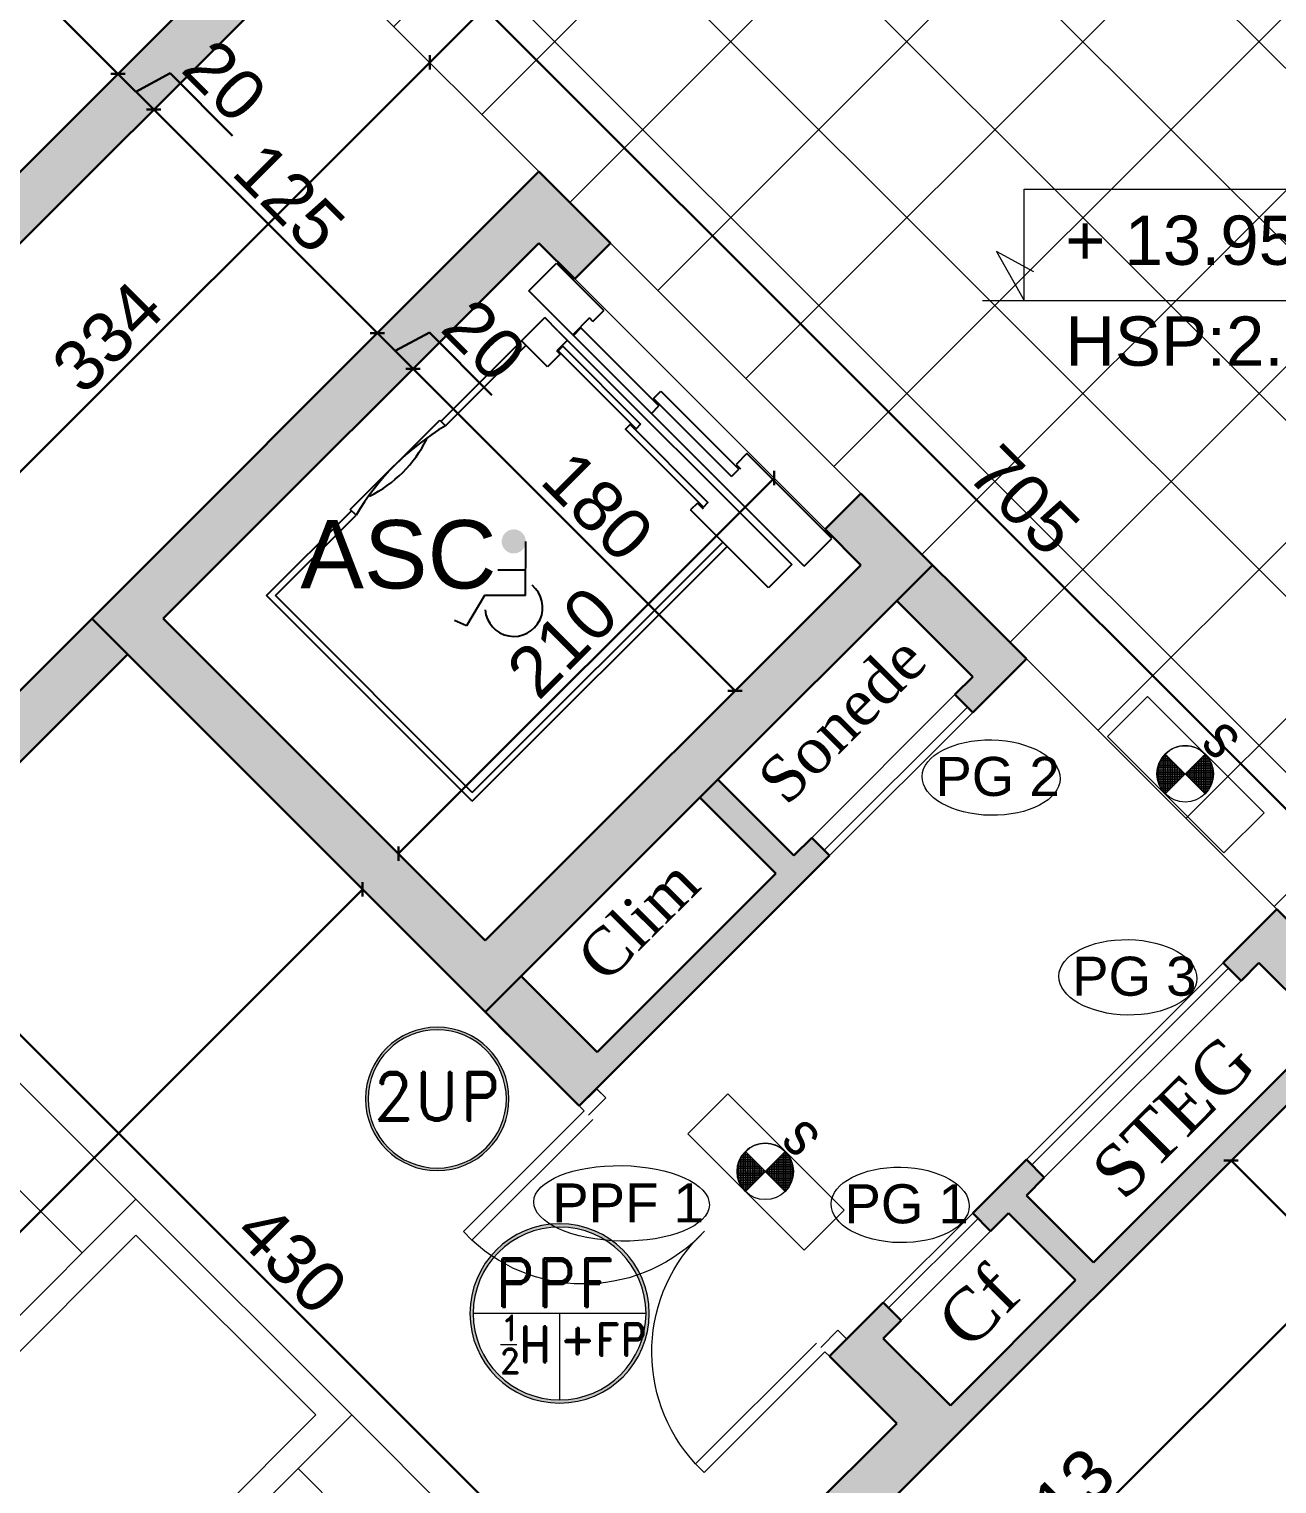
# Model space of a CAD drawing. Header units: millimetres. Extents: x 2804 to 3317, y 6834 to 7064.
# Drawn here: x 2854.18 to 2859.12, y 6893.05 to 6898.8 of the extents above; entities that cross this region are included whole.
import ezdxf

# ---------------------------------------------------------------- set-up
doc = ezdxf.new("R2010")
doc.units = ezdxf.units.MM
doc.header["$PDMODE"] = 1
for name, color, linetype in [('ASCENSEUR', 7, 'Continuous'), ('zin hatch mur', 8, 'Continuous'), ('zin texte', 33, 'Continuous')]:
    doc.layers.add(name, color=color, linetype=linetype)
for name, color, linetype, lineweight in [('cotation', 3, 'Continuous', 30), ('Hachures', 8, 'Continuous', 20), ('Legende', 7, 'Continuous', 30), ('menuise', 50, 'Continuous', 18), ('PORT-FEN', 2, 'Continuous', 0), ('SECURITE', 2, 'Continuous', 0), ('structure grt', 150, 'Continuous', 0), ('zin fin', 6, 'Continuous', 9), ('zin menuiserie', 150, 'Continuous', 5), ('Zin mur', 30, 'Continuous', 30)]:
    doc.layers.add(name, color=color, linetype=linetype, lineweight=lineweight)
doc.styles.add('ARIAL', font='arial.ttf')
doc.styles.add('PA3', font='arial.ttf', dxfattribs={"height": 3})
doc.styles.add('PsikTxtStyle', font='arial.ttf')
doc.styles.add('ROMAND', font='ROMAND.shx')
doc.styles.get("Standard").update_dxf_attribs({"font": 'arial.ttf'})
doc.dimstyles.new('cotation 100', dxfattribs={"dimtxt": 0.2, "dimasz": 0.04, "dimexe": 0, "dimexo": 0, "dimgap": 0.03, "dimtad": 1, "dimdec": 0, "dimlfac": 100, "dimdsep": 46, "dimtxsty": 'ARIAL', "dimblk": 'OBLIQUE', "dimcen": 0.09, "dimse1": 1, "dimse2": 1, "dimclrd": 256, "dimclre": 256, "dimclrt": 256, "dimadec": 3, "dimazin": 2, "dimtfac": 1, "dimtdec": 0, "dimtofl": 0, "dimtmove": 1, "dimatfit": 3, "dimfxl": 0, "dimtolj": 1, "dimtzin": 0, "dimlwd": -1, "dimlwe": -1, "dimarcsym": 0})

# ---------------------------------------------------------------- blocks, each defined once
blk = doc.blocks.new('_Oblique')
at = {"color": 0, "linetype": 'ByBlock', "lineweight": -2}
blk.add_line((-0.5, -0.5), (0.5, 0.5), dxfattribs=at)
blk = doc.blocks.new('*D155')
at = {"layer": 'cotation', "transparency": 16777216}
blk.add_line((2860.989, 6892.2728), (2858.9345, 6894.3273), dxfattribs=at)
at = {"layer": 'Defpoints', "color": 0, "transparency": 16777216}
for p in [(2858.9345, 6894.3273), (2858.4814, 6893.8742), (2860.5359, 6891.8197)]:
    blk.add_point(p, dxfattribs=at)
at = {"layer": 'cotation', "transparency": 16777216, "xscale": 0.04, "yscale": 0.04, "zscale": 0.04}
for p, rotation in [((2858.9345, 6894.3273), 134.9999999998859), ((2860.989, 6892.2728), 314.9999999998859)]:
    blk.add_blockref('_Oblique', p, dxfattribs=dict(at, rotation=rotation))
at = {"layer": 'cotation', "transparency": 16777216, "insert": (2860.0551, 6893.3935), "char_height": 0.2, "attachment_point": 5, "rotation": 315, "style": 'ARIAL'}
blk.add_mtext('\\A1;291', dxfattribs=at)
blk = doc.blocks.new('*D156')
at = {"layer": 'cotation', "transparency": 16777216}
blk.add_line((2859.8123, 6894.3417), (2856.8887, 6891.4181), dxfattribs=at)
at = {"layer": 'Defpoints', "color": 0, "transparency": 16777216}
for p in [(2859.3806, 6894.7734), (2856.457, 6891.8498), (2856.8887, 6891.4181)]:
    blk.add_point(p, dxfattribs=at)
at = {"layer": 'cotation', "transparency": 16777216, "xscale": 0.04, "yscale": 0.04, "zscale": 0.04}
for p, rotation in [((2859.8123, 6894.3417), 44.99999999989305), ((2856.8887, 6891.4181), 224.999999999893)]:
    blk.add_blockref('_Oblique', p, dxfattribs=dict(at, rotation=rotation))
at = {"layer": 'cotation', "transparency": 16777216, "insert": (2858.257, 6892.9733), "char_height": 0.2, "attachment_point": 5, "rotation": 45, "style": 'ARIAL'}
blk.add_mtext('\\A1;413', dxfattribs=at)
blk = doc.blocks.new('*D157')
at = {"layer": 'cotation', "transparency": 16777216}
blk.add_line((2853.5091, 6899.6504), (2854.5346, 6898.6249), dxfattribs=at)
at = {"layer": 'Defpoints', "color": 0, "transparency": 16777216}
for p in [(2853.1109, 6899.2521), (2854.5346, 6898.6249), (2854.1364, 6898.2266)]:
    blk.add_point(p, dxfattribs=at)
at = {"layer": 'cotation', "transparency": 16777216, "xscale": 0.04, "yscale": 0.04, "zscale": 0.04}
for p, rotation in [((2853.5091, 6899.6504), 134.9999999994156), ((2854.5346, 6898.6249), 314.9999999994156)]:
    blk.add_blockref('_Oblique', p, dxfattribs=dict(at, rotation=rotation))
at = {"layer": 'cotation', "transparency": 16777216, "insert": (2854.1153, 6899.231), "char_height": 0.2, "attachment_point": 5, "rotation": 315, "style": 'ARIAL'}
blk.add_mtext('\\A1;145', dxfattribs=at)
blk = doc.blocks.new('*D158')
at = {"layer": 'cotation', "transparency": 16777216}
blk.add_line((2855.7669, 6898.67), (2853.4064, 6896.3095), dxfattribs=at)
at = {"layer": 'Defpoints', "color": 0, "transparency": 16777216}
for p in [(2856.1986, 6898.2382), (2853.4064, 6896.3095), (2853.8382, 6895.8778)]:
    blk.add_point(p, dxfattribs=at)
at = {"layer": 'cotation', "transparency": 16777216, "xscale": 0.04, "yscale": 0.04, "zscale": 0.04}
for p, rotation in [((2855.7669, 6898.67), 44.99999999974061), ((2853.4064, 6896.3095), 224.9999999997406)]:
    blk.add_blockref('_Oblique', p, dxfattribs=dict(at, rotation=rotation))
at = {"layer": 'cotation', "transparency": 16777216, "insert": (2854.4932, 6897.5832), "char_height": 0.2, "attachment_point": 5, "rotation": 45, "style": 'ARIAL'}
blk.add_mtext('\\A1;334', dxfattribs=at)
blk = doc.blocks.new('*D172')
at = {"layer": 'cotation', "transparency": 16777216}
blk.add_line((2860.5158, 6894.353), (2855.5307, 6899.3381), dxfattribs=at)
at = {"layer": 'Defpoints', "color": 0, "transparency": 16777216}
for p in [(2855.5307, 6899.3381), (2855.3147, 6899.1221), (2860.2998, 6894.137)]:
    blk.add_point(p, dxfattribs=at)
at = {"layer": 'cotation', "transparency": 16777216, "xscale": 0.04, "yscale": 0.04, "zscale": 0.04}
for p, rotation in [((2855.5307, 6899.3381), 134.9999999998745), ((2860.5158, 6894.353), 314.9999999998745)]:
    blk.add_blockref('_Oblique', p, dxfattribs=dict(at, rotation=rotation))
at = {"layer": 'cotation', "transparency": 16777216, "insert": (2858.1166, 6896.9389), "char_height": 0.2, "attachment_point": 5, "rotation": 315, "style": 'ARIAL'}
blk.add_mtext('\\A1;705', dxfattribs=at)
blk = doc.blocks.new('*D181')
at = {"layer": 'cotation', "transparency": 16777216}
blk.add_line((2853.6078, 6895.3646), (2856.6484, 6892.324), dxfattribs=at)
at = {"layer": 'Defpoints', "color": 0, "transparency": 16777216}
for p in [(2853.5116, 6895.2684), (2856.6484, 6892.324), (2856.5522, 6892.2278)]:
    blk.add_point(p, dxfattribs=at)
at = {"layer": 'cotation', "transparency": 16777216, "xscale": 0.04, "yscale": 0.04, "zscale": 0.04}
for p, rotation in [((2853.6078, 6895.3646), 134.99999999991), ((2856.6484, 6892.324), 314.99999999991)]:
    blk.add_blockref('_Oblique', p, dxfattribs=dict(at, rotation=rotation))
at = {"layer": 'cotation', "transparency": 16777216, "insert": (2855.2216, 6893.9378), "char_height": 0.2, "attachment_point": 5, "rotation": 315, "style": 'ARIAL'}
blk.add_mtext('\\A1;430', dxfattribs=at)
blk = doc.blocks.new('*D179')
at = {"layer": 'cotation', "transparency": 16777216}
blk.add_line((2852.0744, 6891.9725), (2855.5016, 6895.3997), dxfattribs=at)
at = {"layer": 'Defpoints', "color": 0, "transparency": 16777216}
for p in [(2855.5004, 6895.401), (2855.5016, 6895.3997), (2852.0731, 6891.9737)]:
    blk.add_point(p, dxfattribs=at)
at = {"layer": 'cotation', "transparency": 16777216, "xscale": 0.04, "yscale": 0.04, "zscale": 0.04}
for p, rotation in [((2855.5016, 6895.3997), 44.99999999995059), ((2852.0744, 6891.9725), 224.9999999999506)]:
    blk.add_blockref('_Oblique', p, dxfattribs=dict(at, rotation=rotation))
at = {"layer": 'cotation', "transparency": 16777216, "insert": (2853.6945, 6893.7796), "char_height": 0.2, "attachment_point": 5, "rotation": 45, "style": 'ARIAL'}
blk.add_mtext('\\A1;485', dxfattribs=at)
blk = doc.blocks.new('*D180')
at = {"layer": 'cotation', "transparency": 16777216}
blk.add_line((2855.643, 6895.5412), (2857.1279, 6897.0261), dxfattribs=at)
at = {"layer": 'Defpoints', "color": 0, "transparency": 16777216}
for p in [(2857.1279, 6897.0261), (2857.4714, 6896.6826), (2855.9865, 6895.1977)]:
    blk.add_point(p, dxfattribs=at)
at = {"layer": 'cotation', "transparency": 16777216, "xscale": 0.04, "yscale": 0.04, "zscale": 0.04}
for p, rotation in [((2857.1279, 6897.0261), 44.99999999995092), ((2855.643, 6895.5412), 224.9999999999509)]:
    blk.add_blockref('_Oblique', p, dxfattribs=dict(at, rotation=rotation))
at = {"layer": 'cotation', "transparency": 16777216, "insert": (2856.292, 6896.3771), "char_height": 0.2, "attachment_point": 5, "rotation": 45, "style": 'ARIAL'}
blk.add_mtext('\\A1;210', dxfattribs=at)
blk = doc.blocks.new('P140')
for p, q in [((-1375.9, 96.6), (-1375.9, 772.4)), ((-1375.9, 772.4), (-1327.6, 772.4)), ((-1327.6, 96.6), (-1327.6, 772.4)), ((-75.9, 96.6), (-75.9, 772.4)), ((-75.9, 772.4), (-27.6, 772.4)), ((-27.6, 96.6), (-27.6, 772.4)), ((-1375.9, 96.6), (-1401.7, 96.6)), ((-1401.7, 96.6), (-1401.7, 0)), ((-1351.7, 0), (-1351.7, 96.6)), ((-1351.7, 96.6), (-1351.7, 0)), ((-51.7, 96.6), (-51.7, 0)), ((-27.6, 96.6), (-1.7, 96.6)), ((-1.7, 96.6), (-1.7, 0)), ((-1351.7, 0), (-1401.7, 0)), ((-1400, 0), (-1351.7, 0)), ((-51.7, 0), (-1.7, 0))]:
    blk.add_line(p, q)
for centre, start, end in [((-1352.6, 121.6), 357.80032, 87.80032), ((-50.9, 121.6), 92.19968, 182.19968)]:
    blk.add_arc(centre, 651.3, start, end)
blk = doc.blocks.new('*D304')
at = {"layer": 'cotation', "transparency": 16777216}
blk.add_line((2854.6761, 6898.4835), (2855.5599, 6897.5996), dxfattribs=at)
at = {"layer": 'Defpoints', "color": 0, "transparency": 16777216}
for p in [(2854.3656, 6898.173), (2855.5599, 6897.5996), (2855.2777, 6897.3173)]:
    blk.add_point(p, dxfattribs=at)
at = {"layer": 'cotation', "transparency": 16777216, "xscale": 0.04, "yscale": 0.04, "zscale": 0.04}
for p, rotation in [((2854.6761, 6898.4835), 134.9999999994156), ((2855.5599, 6897.5996), 314.9999999994156)]:
    blk.add_blockref('_Oblique', p, dxfattribs=dict(at, rotation=rotation))
at = {"layer": 'cotation', "transparency": 16777216, "insert": (2855.2114, 6898.1349), "char_height": 0.2, "attachment_point": 5, "rotation": 315, "style": 'ARIAL'}
blk.add_mtext('\\A1;125', dxfattribs=at)
blk = doc.blocks.new('*X298')
at = {"color": 0, "linetype": 'Continuous'}
for p, q in [((2123.93, 1390.31), (2124, 1390.38)), ((2133.9, 1380.42), (2123.94, 1390.38)), ((2123.98, 1389.47), (2124.89, 1390.38)), ((2132.98, 1380.46), (2123.98, 1389.46)), ((2124.08, 1388.69), (2125.77, 1390.38)), ((2124.23, 1387.96), (2126.66, 1390.38)), ((2124.43, 1387.27), (2127.54, 1390.38)), ((2124.67, 1386.63), (2128.43, 1390.38)), ((2133.9, 1381.3), (2124.82, 1390.38)), ((2124.94, 1386.01), (2129.31, 1390.38)), ((2125.25, 1385.44), (2130.19, 1390.38)), ((2125.58, 1384.89), (2131.08, 1390.38)), ((2133.9, 1382.19), (2125.71, 1390.38)), ((2125.95, 1384.37), (2131.96, 1390.38)), ((2126.34, 1383.88), (2132.85, 1390.38)), ((2133.9, 1383.07), (2126.59, 1390.38)), ((2126.77, 1383.42), (2133.73, 1390.39)), ((2127.22, 1382.99), (2133.9, 1389.67)), ((2133.9, 1383.95), (2127.47, 1390.38)), ((2127.7, 1382.58), (2133.9, 1388.79)), ((2133.9, 1384.84), (2128.36, 1390.38)), ((2133.9, 1385.72), (2129.24, 1390.38)), ((2133.9, 1386.61), (2130.12, 1390.38)), ((2133.9, 1387.49), (2131.01, 1390.38)), ((2133.9, 1388.37), (2131.89, 1390.38)), ((2133.9, 1389.26), (2132.77, 1390.38)), ((2133.9, 1390.14), (2133.66, 1390.39)), ((2131.95, 1380.61), (2124.13, 1388.42)), ((2130.74, 1380.93), (2124.45, 1387.22)), ((2129.19, 1381.6), (2125.12, 1385.66)), ((2128.2, 1382.2), (2133.9, 1387.9)), ((2128.74, 1381.86), (2133.9, 1387.02)), ((2129.3, 1381.54), (2133.9, 1386.14)), ((2129.9, 1381.25), (2133.9, 1385.25)), ((2130.53, 1381), (2133.9, 1384.37)), ((2131.2, 1380.79), (2133.9, 1383.48)), ((2131.91, 1380.61), (2133.9, 1382.6)), ((2132.67, 1380.49), (2133.9, 1381.72)), ((2133.49, 1380.42), (2133.9, 1380.83))]:
    blk.add_line(p, q, dxfattribs=at)
blk = doc.blocks.new('sec 3eme')
at = {"layer": 'SECURITE', "true_color": 0x939598}
h = blk.add_hatch(color=252, dxfattribs=at)
edge = h.paths.add_edge_path()
edge.add_arc((2823.5684, 6882.6936), 0.2835, -180, 0, ccw=False)
edge.add_arc((2823.5684, 6882.6936), 0.2835, 0, 180, ccw=False)
edge = h.paths.add_edge_path(flags=16)
edge.add_arc((2823.5684, 6882.6936), 0.2733, -180, 0, ccw=False)
edge.add_arc((2823.5684, 6882.6936), 0.2733, 0, 180, ccw=False)
h = blk.add_hatch(color=252, dxfattribs=at)
edge = h.paths.add_edge_path()
edge.add_arc((2824.0521, 6881.8454), 0.3544, -180, 0, ccw=False)
edge.add_arc((2824.0521, 6881.8454), 0.3544, 0, 180, ccw=False)
edge = h.paths.add_edge_path(flags=16)
edge.add_arc((2824.0521, 6881.8454), 0.3416, -180, 0, ccw=False)
edge.add_arc((2824.0521, 6881.8454), 0.3416, 0, 180, ccw=False)
at = {"layer": 'SECURITE', "color": 252, "true_color": 0x939598}
for p, q in [((2826.2183, 6884.1271, 1.3959), (2826.3765, 6884.2853, 1.3959)), ((2826.2183, 6884.1271, 1.3959), (2826.3765, 6884.2853, 1.3959)), ((2826.3765, 6884.2853, 1.3959), (2826.8364, 6883.8254, 1.3959)), ((2826.3765, 6884.2853, 1.3959), (2826.8364, 6883.8254, 1.3959)), ((2826.6782, 6883.6672, 1.3959), (2826.2183, 6884.1271, 1.3959)), ((2826.6782, 6883.6672, 1.3959), (2826.2183, 6884.1271, 1.3959)), ((2826.4461, 6883.8998, 1.3959), (2826.6038, 6884.0575, 1.3959)), ((2826.4461, 6883.8998, 1.3959), (2826.6038, 6884.0575, 1.3959)), ((2826.4461, 6883.8998, 1.3959), (2826.6038, 6884.0575, 1.3959)), ((2826.4461, 6883.8998, 1.3959), (2826.6038, 6884.0575, 1.3959)), ((2826.4461, 6883.8998, 1.3959), (2826.6038, 6884.0575, 1.3959)), ((2826.4461, 6883.8998, 1.3959), (2826.6038, 6884.0575, 1.3959)), ((2826.4461, 6883.8998, 1.3959), (2826.6038, 6884.0575, 1.3959)), ((2826.4461, 6883.8998, 1.3959), (2826.6038, 6884.0575, 1.3959)), ((2826.6038, 6883.8998, 1.3959), (2826.4476, 6884.0559, 1.3959)), ((2826.6038, 6883.8998, 1.3959), (2826.4476, 6884.0559, 1.3959)), ((2826.8364, 6883.8254, 1.3959), (2826.6782, 6883.6672, 1.3959)), ((2826.8364, 6883.8254, 1.3959), (2826.6782, 6883.6672, 1.3959)), ((2824.5584, 6882.5555, 1.3959), (2824.7166, 6882.7137, 1.3959)), ((2824.5584, 6882.5555, 1.3959), (2824.7166, 6882.7137, 1.3959)), ((2824.7166, 6882.7137, 1.3959), (2825.1765, 6882.2538, 1.3959)), ((2824.7166, 6882.7137, 1.3959), (2825.1765, 6882.2538, 1.3959)), ((2825.0183, 6882.0956, 1.3959), (2824.5584, 6882.5555, 1.3959)), ((2825.0183, 6882.0956, 1.3959), (2824.5584, 6882.5555, 1.3959)), ((2824.7863, 6882.3282, 1.3959), (2824.9439, 6882.4859, 1.3959)), ((2824.7863, 6882.3282, 1.3959), (2824.9439, 6882.4859, 1.3959)), ((2824.7863, 6882.3282, 1.3959), (2824.9439, 6882.4859, 1.3959)), ((2824.7863, 6882.3282, 1.3959), (2824.9439, 6882.4859, 1.3959)), ((2824.7863, 6882.3282, 1.3959), (2824.9439, 6882.4859, 1.3959)), ((2824.7863, 6882.3282, 1.3959), (2824.9439, 6882.4859, 1.3959)), ((2824.7863, 6882.3282, 1.3959), (2824.9439, 6882.4859, 1.3959)), ((2824.7863, 6882.3282, 1.3959), (2824.9439, 6882.4859, 1.3959)), ((2824.9439, 6882.3282, 1.3959), (2824.7877, 6882.4842, 1.3959)), ((2824.9439, 6882.3282, 1.3959), (2824.7877, 6882.4842, 1.3959)), ((2825.1765, 6882.2538, 1.3959), (2825.0183, 6882.0956, 1.3959)), ((2825.1765, 6882.2538, 1.3959), (2825.0183, 6882.0956, 1.3959)), ((2824.3938, 6881.8454, 0), (2823.7105, 6881.8454, 0)), ((2824.0521, 6881.8454, 0), (2824.0521, 6881.5037, 0)), ((2823.8178, 6881.723, 0), (2823.8829, 6881.723, 0))]:
    blk.add_line(p, q, dxfattribs=at)
for centre in [(2826.5249, 6883.9787, 1.3959), (2826.5249, 6883.9787, 1.3959), (2824.8651, 6882.407, 1.3959), (2824.8651, 6882.407, 1.3959)]:
    blk.add_circle(centre, 0.1115, dxfattribs=at)
for centre, radius, start, end in [((2826.5249, 6883.9787, 1.3959), 0.1115, 135, 225), ((2826.5249, 6883.9787, 1.3959), 0.1115, 135, 225), ((2826.5249, 6883.9787, 1.3959), 0.1115, 135, 225), ((2826.5249, 6883.9787, 1.3959), 0.1115, 135, 225), ((2826.5249, 6883.9787, 1.3959), 0.1115, 135, 225), ((2826.5249, 6883.9787, 1.3959), 0.1115, 135, 225), ((2826.5249, 6883.9787, 1.3959), 0.1115, 45, 135), ((2826.5249, 6883.9787, 1.3959), 0.1115, 45, 135), ((2826.5249, 6883.9787, 1.3959), 0.1115, 45, 135), ((2826.5249, 6883.9787, 1.3959), 0.1115, 45, 135), ((2826.5249, 6883.9787, 1.3959), 0.1115, 45, 135), ((2826.5249, 6883.9787, 1.3959), 0.1115, 45, 135), ((2823.5684, 6882.6936, 0), 0.2835, 0, 180), ((2823.5684, 6882.6936, 0), 0.2733, 0, 180), ((2823.5684, 6882.6936, 0), 0.2835, 180, 0), ((2823.5684, 6882.6936, 0), 0.2733, 180, 0), ((2824.8651, 6882.407, 1.3959), 0.1115, 135, 225), ((2824.8651, 6882.407, 1.3959), 0.1115, 135, 225), ((2824.8651, 6882.407, 1.3959), 0.1115, 135, 225), ((2824.8651, 6882.407, 1.3959), 0.1115, 135, 225), ((2824.8651, 6882.407, 1.3959), 0.1115, 135, 225), ((2824.8651, 6882.407, 1.3959), 0.1115, 135, 225), ((2824.8651, 6882.407, 1.3959), 0.1115, 45, 135), ((2824.8651, 6882.407, 1.3959), 0.1115, 45, 135), ((2824.8651, 6882.407, 1.3959), 0.1115, 45, 135), ((2824.8651, 6882.407, 1.3959), 0.1115, 45, 135), ((2824.8651, 6882.407, 1.3959), 0.1115, 45, 135), ((2824.8651, 6882.407, 1.3959), 0.1115, 45, 135), ((2824.0521, 6881.8454, 0), 0.3544, 0, 180), ((2824.0521, 6881.8454, 0), 0.3416, 0, 180), ((2824.0521, 6881.8454, 0), 0.3544, 180, 0), ((2824.0521, 6881.8454, 0), 0.3416, 180, 0)]:
    blk.add_arc(centre, radius, start, end, dxfattribs=at)
at = {"layer": 'SECURITE', "color": 252, "true_color": 0x939598, "extrusion": (0, 0, -1)}
for p, xscale, yscale, zscale, rotation in [((-2798.6513, 6878.0786, -1.3959), 0.01118662045994821, 0.01118662045994821, 0.01118662045994821, 134.9614910721125), ((-2798.6513, 6878.0786, -1.3959), 0.01118662045994821, 0.01118662045994821, 0.01118662045994821, 134.9614910721125), ((-2854.4025, 6878.0973, -1.3959), -0.01118662049062554, 0.01118662042579673, 0.01118662047361531, 225.0000000000001), ((-2854.4025, 6878.0973, -1.3959), -0.01118662049062554, 0.01118662042579673, 0.01118662047361531, 225.0000000000001), ((-2796.9914, 6876.5069, -1.3959), 0.01118662045994821, 0.01118662045994821, 0.01118662045994821, 134.9614910721125), ((-2796.9914, 6876.5069, -1.3959), 0.01118662045994821, 0.01118662045994821, 0.01118662045994821, 134.9614910721125), ((-2852.7426, 6876.5257, -1.3959), -0.01118662049062554, 0.01118662042579673, 0.01118662047361531, 225.0000000000001), ((-2852.7426, 6876.5257, -1.3959), -0.01118662049062554, 0.01118662042579673, 0.01118662047361531, 225.0000000000001)]:
    blk.add_blockref('*X298', p, dxfattribs=dict(at, xscale=xscale, yscale=yscale, zscale=zscale, rotation=rotation))
at = {"layer": 'SECURITE', "color": 252, "true_color": 0x939598, "xscale": 0.01118662049062553, "yscale": 0.01118662049062553, "zscale": 0.01118662049062553, "rotation": 134.9999999999999}
for p in [(2854.4025, 6878.0973, 1.3959), (2854.4025, 6878.0973, 1.3959), (2852.7426, 6876.5257, 1.3959), (2852.7426, 6876.5257, 1.3959)]:
    blk.add_blockref('*X298', p, dxfattribs=at)
at = {"layer": 'SECURITE', "color": 252, "true_color": 0x939598, "style": 'PA3', "text_generation_flag": 6, "width": 0.85}
for p in [(2826.7489, 6884.1199, 1.3959), (2825.089, 6882.5483, 1.3959)]:
    blk.add_text('s', height=0.176, rotation=315, dxfattribs=at).set_placement(p)
at = {"layer": 'SECURITE', "color": 252, "true_color": 0x939598, "style": 'ROMAND'}
for s, height, p in [('2UP', 0.19125, (2823.3125, 6882.6077, 0)), ('PPF', 0.19125, (2823.7934, 6881.871, 0)), ('1', 0.0982, (2823.8173, 6881.7393, 0)), ('+FP', 0.1275, (2824.0551, 6881.6784, 0)), ('H', 0.1403, (2823.8894, 6881.6529, 0)), ('2', 0.0982, (2823.8138, 6881.608, 0))]:
    blk.add_text(s, height=height, dxfattribs=at).set_placement(p)
blk = doc.blocks.new('*D846')
at = {"layer": 'cotation', "transparency": 16777216}
for p, q in [((2855.5599, 6897.5996), (2855.7014, 6897.4581)), ((2855.6307, 6897.5289), (2855.7659, 6897.6017)), ((2855.7659, 6897.6017), (2856.0128, 6897.3547))]:
    blk.add_line(p, q, dxfattribs=at)
at = {"layer": 'Defpoints', "color": 0, "transparency": 16777216}
for p in [(2855.7014, 6897.4581), (2855.2777, 6897.3173), (2855.5408, 6897.2975)]:
    blk.add_point(p, dxfattribs=at)
at = {"layer": 'cotation', "transparency": 16777216, "xscale": 0.04, "yscale": 0.04, "zscale": 0.04}
for p, rotation in [((2855.5599, 6897.5996), 134.9999999994156), ((2855.7014, 6897.4581), 314.9999999994156)]:
    blk.add_blockref('_Oblique', p, dxfattribs=dict(at, rotation=rotation))
at = {"layer": 'cotation', "transparency": 16777216, "insert": (2855.9828, 6897.5716), "char_height": 0.2, "attachment_point": 5, "rotation": 315, "style": 'ARIAL'}
blk.add_mtext('\\A1;20', dxfattribs=at)
blk = doc.blocks.new('*D847')
at = {"layer": 'cotation', "transparency": 16777216}
blk.add_line((2855.7014, 6897.4581), (2856.9742, 6896.1854), dxfattribs=at)
at = {"layer": 'Defpoints', "color": 0, "transparency": 16777216}
for p in [(2855.5408, 6897.2975), (2856.9742, 6896.1854), (2856.8528, 6896.064)]:
    blk.add_point(p, dxfattribs=at)
at = {"layer": 'cotation', "transparency": 16777216, "xscale": 0.04, "yscale": 0.04, "zscale": 0.04}
for p, rotation in [((2855.7014, 6897.4581), 134.9999999994156), ((2856.9742, 6896.1854), 314.9999999994156)]:
    blk.add_blockref('_Oblique', p, dxfattribs=dict(at, rotation=rotation))
at = {"layer": 'cotation', "transparency": 16777216, "insert": (2856.4312, 6896.9152), "char_height": 0.2, "attachment_point": 5, "rotation": 315, "style": 'ARIAL'}
blk.add_mtext('\\A1;180', dxfattribs=at)
blk = doc.blocks.new('*D848')
at = {"layer": 'cotation', "transparency": 16777216}
for p, q in [((2854.5346, 6898.6249), (2854.6761, 6898.4835)), ((2854.6053, 6898.5542), (2854.7406, 6898.627)), ((2854.7406, 6898.627), (2854.9875, 6898.38))]:
    blk.add_line(p, q, dxfattribs=at)
at = {"layer": 'Defpoints', "color": 0, "transparency": 16777216}
for p in [(2854.6761, 6898.4835), (2854.4835, 6898.2909), (2854.1364, 6898.2266)]:
    blk.add_point(p, dxfattribs=at)
at = {"layer": 'cotation', "transparency": 16777216, "xscale": 0.04, "yscale": 0.04, "zscale": 0.04}
for p, rotation in [((2854.5346, 6898.6249), 134.9999999994156), ((2854.6761, 6898.4835), 314.9999999994156)]:
    blk.add_blockref('_Oblique', p, dxfattribs=dict(at, rotation=rotation))
at = {"layer": 'cotation', "transparency": 16777216, "insert": (2854.9575, 6898.5969), "char_height": 0.2, "attachment_point": 5, "rotation": 315, "style": 'ARIAL'}
blk.add_mtext('\\A1;20', dxfattribs=at)
blk = doc.blocks.new('*D851')
at = {"layer": 'cotation', "transparency": 16777216}
blk.add_line((2855.7669, 6898.67), (2856.7038, 6899.6069), dxfattribs=at)
at = {"layer": 'Defpoints', "color": 0, "transparency": 16777216}
for p in [(2856.2516, 6900.059), (2856.7038, 6899.6069), (2856.1986, 6898.2382)]:
    blk.add_point(p, dxfattribs=at)
at = {"layer": 'cotation', "transparency": 16777216, "xscale": 0.04, "yscale": 0.04, "zscale": 0.04}
for p, rotation in [((2856.7038, 6899.6069), 44.99999999974061), ((2855.7669, 6898.67), 224.9999999997406)]:
    blk.add_blockref('_Oblique', p, dxfattribs=dict(at, rotation=rotation))
at = {"layer": 'cotation', "transparency": 16777216, "insert": (2856.1419, 6899.2319), "char_height": 0.2, "attachment_point": 5, "rotation": 45, "style": 'ARIAL'}
blk.add_mtext('\\A1;132', dxfattribs=at)
blk = doc.blocks.new('PG1')
at = {"layer": 'menuise'}
blk.add_ellipse((2858.1801, 6856.9012), major_axis=(-0.2729, 0.0047), ratio=0.546469, start_param=-1.570796, end_param=4.712389, dxfattribs=at)
at = {"layer": 'menuise', "insert": (2857.9598, 6856.9829), "char_height": 0.1544, "width": 2.341262, "attachment_point": 1, "style": 'PsikTxtStyle'}
blk.add_mtext('PG 1', dxfattribs=at)
blk = doc.blocks.new('PG3')
at = {"layer": 'menuise'}
blk.add_ellipse((2858.5266, 6857.2161), major_axis=(-0.2729, 0.0047), ratio=0.546469, start_param=-1.570796, end_param=4.712389, dxfattribs=at)
at = {"layer": 'menuise', "insert": (2858.3063, 6857.2978), "char_height": 0.1544, "width": 2.341262, "attachment_point": 1, "style": 'PsikTxtStyle'}
blk.add_mtext('PG 3', dxfattribs=at)
blk = doc.blocks.new('PG2')
at = {"layer": 'menuise'}
blk.add_ellipse((2857.9861, 6858.0059), major_axis=(-0.2729, 0.0047), ratio=0.546469, start_param=-1.570796, end_param=4.712389, dxfattribs=at)
at = {"layer": 'menuise', "insert": (2857.7658, 6858.0877), "char_height": 0.1544, "width": 2.341262, "attachment_point": 1, "style": 'PsikTxtStyle'}
blk.add_mtext('PG 2', dxfattribs=at)
blk = doc.blocks.new('AAAQ')
at = {"layer": 'menuise'}
blk.add_ellipse((2856.5252, 7004.3641), major_axis=(-0.3471, 0.006), ratio=0.429694, start_param=-1.570796, end_param=4.712389, dxfattribs=at)
at = {"layer": 'menuise', "insert": (2856.2514, 7004.443), "char_height": 0.1544, "width": 2.341262, "attachment_point": 1, "style": 'PsikTxtStyle'}
blk.add_mtext('PPF 1', dxfattribs=at)

msp = doc.modelspace()

# ---------------------------------------------------------------- hatches: boundary and pattern name
at = {"layer": 'ASCENSEUR'}
msp.add_hatch(color=1, dxfattribs=at).paths.add_polyline_path([(2856.0514, 6896.776, -1), (2856.1467, 6896.7757, -1)])
at = {"layer": 'Hachures'}
h = msp.add_hatch(dxfattribs=at)
h.set_pattern_fill('ANSI37', color=256, scale=0.155)
h.set_pattern_definition([(45, (0, -71.3858), (-0.347984925, 0.347984925), []), (135, (0, -71.3858), (-0.347984925, -0.347984925), [])])
h.paths.add_polyline_path([(2861.2367, 6895.0739), (2860.2998, 6894.137), (2855.3147, 6899.1221), (2856.2163, 6900.0237), (2857.0129, 6899.2271), (2860.5109, 6899.2271), (2860.5109, 6895.7998)])
at = {"layer": 'zin hatch mur'}
h = msp.add_hatch(color=256, dxfattribs=at)
h.dxf.hatch_style = 1
h.paths.add_polyline_path([(2851.8746, 6896.4271), (2851.5582, 6896.4271), (2851.5582, 6896.0771), (2851.7296, 6896.0771), (2851.858, 6895.9488), (2852.3369, 6896.4271)])
h.paths.add_polyline_path([(2849.4632, 6896.4271), (2849.0632, 6896.4271), (2849.0632, 6896.0771), (2849.4632, 6896.0771)])
h.paths.add_polyline_path([(2851.9997, 6895.8071), (2852.7068, 6896.5142), (2852.7775, 6896.4435), (2853.025, 6896.691), (2852.9543, 6896.7617), (2855.4031, 6899.2105), (2855.2617, 6899.3519), (2851.8583, 6895.9485)])
h = msp.add_hatch(color=256, dxfattribs=at)
h.dxf.hatch_style = 1
h.paths.add_polyline_path([(2857.7542, 6896.6826), (2857.6128, 6896.5412), (2857.9133, 6896.2407), (2857.8426, 6896.17), (2857.9133, 6896.0992), (2858.1255, 6896.3114)])
h.paths.add_polyline_path([(2857.3477, 6895.5336), (2857.2769, 6895.6043), (2857.2062, 6895.5336), (2856.9057, 6895.8341), (2856.835, 6895.7634), (2857.1355, 6895.4628), (2857.0648, 6895.3921), (2857.1355, 6895.3214)], flags=17)
h.paths.add_polyline_path([(2867.383, 6893.2271), (2867.3826, 6893.4271), (2863.1664, 6893.4271), (2860.7109, 6895.8826), (2860.7109, 6896.4771), (2860.5109, 6896.4771), (2860.5109, 6895.7998), (2861.2367, 6895.0739), (2861.1105, 6894.9477), (2861.2519, 6894.8063), (2861.3782, 6894.9325), (2863.0836, 6893.2271)])
h.paths.add_polyline_path([(2856.3577, 6894.5436), (2857.1355, 6895.3214), (2857.0648, 6895.3921), (2856.4284, 6894.7557), (2856.1279, 6895.0563), (2855.9865, 6894.9148)], flags=17)
h.paths.add_polyline_path([(2857.5598, 6893.7658), (2857.3477, 6893.5537), (2857.6128, 6893.2885), (2854.924, 6890.5997), (2853.4472, 6890.5997), (2851.8834, 6892.1635), (2851.8834, 6893.6402), (2854.5723, 6896.3291), (2854.4308, 6896.4705), (2853.8382, 6895.8778), (2853.6614, 6896.0546), (2853.4139, 6895.8071), (2853.4846, 6895.7364), (2851.5334, 6893.7852), (2851.5334, 6891.969), (2853.2528, 6890.2497), (2855.069, 6890.2497), (2856.313, 6891.4937), (2856.4063, 6891.4005), (2856.6563, 6891.6505), (2856.457, 6891.8498), (2859.3806, 6894.7734), (2860.2998, 6893.8542), (2860.5448, 6894.0992), (2860.4034, 6894.2406), (2860.2998, 6894.137), (2859.1154, 6895.3214), (2858.9033, 6895.1093), (2858.974, 6895.0386), (2859.0447, 6895.1093), (2859.3099, 6894.8441), (2858.3906, 6893.9249), (2858.1255, 6894.1901), (2858.1962, 6894.2608), (2858.1255, 6894.3315), (2857.9133, 6894.1193), (2857.9841, 6894.0486), (2858.0548, 6894.1193), (2858.3199, 6893.8542), (2857.825, 6893.3592), (2857.5598, 6893.6244), (2857.6305, 6893.6951)])
at = {"layer": 'Zin mur'}
h = msp.add_hatch(color=8, dxfattribs=at)
h.dxf.hatch_style = 1
h.paths.add_polyline_path([(2855.9865, 6894.9148), (2857.7542, 6896.6826), (2857.4714, 6896.9654), (2857.33, 6896.824), (2857.4714, 6896.6826), (2855.9865, 6895.1977), (2854.7137, 6896.4705), (2856.1986, 6897.9554), (2856.34, 6897.814), (2856.4815, 6897.9554), (2856.1986, 6898.2382), (2854.4308, 6896.4705)])
h = msp.add_hatch(color=8, dxfattribs=at)
h.dxf.hatch_style = 1
h.paths.add_polyline_path([(2855.9865, 6894.9148), (2857.7542, 6896.6826), (2857.4714, 6896.9654), (2857.33, 6896.824), (2857.4714, 6896.6826), (2855.9865, 6895.1977), (2854.7137, 6896.4705), (2856.1986, 6897.9554), (2856.34, 6897.814), (2856.4815, 6897.9554), (2856.1986, 6898.2382), (2854.4308, 6896.4705)])

# ---------------------------------------------------------------- linework, layer by layer
at = {"layer": 'ASCENSEUR', "color": 6, "ltscale": 70}
for p, q in [((2856.1582, 6897.767), (2856.2678, 6897.8766)), ((2856.2678, 6897.8766), (2856.4551, 6897.6891)), ((2857.2469, 6896.6778), (2856.1582, 6897.767)), ((2856.412, 6897.646), (2856.4551, 6897.6891)), ((2856.1299, 6897.569), (2856.2218, 6897.6609)), ((2856.2748, 6897.6079), (2856.2218, 6897.6609)), ((2856.3321, 6897.593), (2856.3986, 6897.6595)), ((2856.412, 6897.646), (2856.3986, 6897.6595)), ((2855.8116, 6897.2509), (2856.1299, 6897.569)), ((2856.2324, 6897.4665), (2856.1299, 6897.569)), ((2856.3109, 6897.5718), (2856.2691, 6897.5301)), ((2856.2748, 6897.6079), (2857.1981, 6896.6842)), ((2856.2826, 6897.5166), (2856.2324, 6897.4665)), ((2856.2826, 6897.5166), (2856.2691, 6897.5301)), ((2857.0207, 6897.1233), (2856.9776, 6897.0802)), ((2857.3565, 6896.7874), (2857.0207, 6897.1233)), ((2856.9776, 6897.0802), (2856.9952, 6897.0625)), ((2855.122, 6896.5616), (2855.458, 6896.8974)), ((2857.1062, 6896.5923), (2856.7979, 6896.9007)), ((2855.935, 6895.7482), (2856.9429, 6896.7557)), ((2857.2469, 6896.6778), (2857.3565, 6896.7874)), ((2857.1981, 6896.6842), (2857.1062, 6896.5923)), ((2855.935, 6895.7482), (2855.122, 6896.5616))]:
    msp.add_line(p, q, dxfattribs=at)
at = {"layer": 'ASCENSEUR', "color": 2, "linetype": 'Continuous', "ltscale": 70}
for p, q in [((2856.3349, 6897.5902), (2856.3646, 6897.6199)), ((2856.3646, 6897.6199), (2856.6729, 6897.3115)), ((2856.6509, 6897.3405), (2856.6806, 6897.3702)), ((2856.9592, 6897.0321), (2856.6509, 6897.3405)), ((2856.6806, 6897.3702), (2856.9889, 6897.0618)), ((2856.6432, 6897.2818), (2856.6729, 6897.3115)), ((2856.9592, 6897.0321), (2856.9889, 6897.0618))]:
    msp.add_line(p, q, dxfattribs=at)
at = {"layer": 'ASCENSEUR'}
for p, q in [((2855.8293, 6897.2332), (2856.1475, 6897.5513)), ((2855.453, 6896.9023), (2855.8066, 6897.2558)), ((2855.453, 6896.9023), (2855.8066, 6897.2558)), ((2855.8066, 6897.2558), (2855.8293, 6897.2332)), ((2855.8066, 6897.2558), (2855.8066, 6897.2558)), ((2855.8066, 6897.2558), (2855.8066, 6897.2558)), ((2855.8066, 6897.2558), (2855.8066, 6897.2558)), ((2855.8066, 6897.2558), (2855.8066, 6897.2558)), ((2855.1574, 6896.5616), (2855.4756, 6896.8797)), ((2855.4756, 6896.8797), (2855.453, 6896.9023)), ((2855.935, 6895.7836), (2856.9252, 6896.7733)), ((2855.935, 6895.7836), (2855.1574, 6896.5616))]:
    msp.add_line(p, q, dxfattribs=at)
at = {"layer": 'ASCENSEUR', "color": 6, "linetype": 'Continuous', "ltscale": 70}
for q in [(2856.7979, 6896.9007), (2856.8478, 6896.9045)]:
    msp.add_line((2856.8248, 6896.9275), q, dxfattribs=at)
at = {"layer": 'ASCENSEUR', "color": 1}
for p, q in [((2856.146, 6896.5617), (2856.1467, 6896.7757)), ((2856.1463, 6896.6624), (2856.0362, 6896.6627)), ((2855.9841, 6896.5616), (2855.9125, 6896.4415)), ((2856.146, 6896.5617), (2855.9841, 6896.5616)), ((2855.9125, 6896.4415), (2855.8643, 6896.4629))]:
    msp.add_line(p, q, dxfattribs=at)
at = {"layer": 'ASCENSEUR', "color": 2, "linetype": 'Continuous'}
msp.add_lwpolyline([(2856.6007, 6897.2394), (2856.583, 6897.2217), (2856.2748, 6897.5301), (2856.2925, 6897.5478)], close=True, dxfattribs=at)
at = {"layer": 'ASCENSEUR', "color": 2, "linetype": 'Continuous', "ltscale": 70}
msp.add_lwpolyline([(2856.8492, 6896.9116), (2856.8669, 6896.9293), (2856.5586, 6897.2376), (2856.541, 6897.22)], close=True, dxfattribs=at)
at = {"layer": 'ASCENSEUR'}
for centre, radius, start, end in [((2856.3496, 6896.359), 1.0173, 120.76271, 149.2139), ((2855.3072, 6897.4022), 0.4996, 296.39716, 333.6431)]:
    msp.add_arc(centre, radius, start, end, dxfattribs=at)
at = {"layer": 'ASCENSEUR', "color": 1}
msp.add_arc((2856.0995, 6896.5143), 0.1139, 184.73005, 50.53524, dxfattribs=at)
at = {"layer": 'Hachures'}
for p, q in [((2856.1986, 6898.2382), (2855.3147, 6899.1221)), ((2858.1255, 6896.3114), (2859.1154, 6895.3214))]:
    msp.add_line(p, q, dxfattribs=at)
at = {"layer": 'PORT-FEN'}
msp.add_lwpolyline([(2858.1555, 6897.8418), (2858.0076, 6897.9229), (2858.1164, 6897.7283), (2858.1164, 6898.1692), (2859.83, 6898.1692), (2859.83, 6897.7283)], dxfattribs=at)
at = {"layer": 'PORT-FEN', "const_width": 0.00566}
msp.add_lwpolyline([(2859.968, 6897.7283), (2857.9516, 6897.7283)], dxfattribs=at)
at = {"layer": 'zin fin'}
for p, q in [((2856.4815, 6897.9554), (2857.4714, 6896.9654)), ((2856.34, 6897.814), (2857.33, 6896.824)), ((2853.5116, 6895.2684), (2854.6584, 6894.1216)), ((2853.2995, 6895.0563), (2854.3932, 6893.9625)), ((2854.6054, 6894.1746), (2853.4997, 6893.069)), ((2854.6054, 6894.1746), (2855.4584, 6893.3216)), ((2854.6054, 6894.0332), (2853.5334, 6892.9612)), ((2854.6054, 6894.0332), (2855.317, 6893.3216)), ((2855.4584, 6893.3216), (2853.0918, 6890.955)), ((2855.317, 6893.3216), (2854.1856, 6892.1902)), ((2855.4584, 6893.3216), (2856.5522, 6892.2278)), ((2855.2463, 6893.1095), (2856.34, 6892.0157))]:
    msp.add_line(p, q, dxfattribs=at)
at = {"layer": 'zin menuiserie'}
for p, q in [((2857.8426, 6896.17), (2857.2769, 6895.6043)), ((2857.8921, 6896.1205), (2857.3264, 6895.5548)), ((2857.9133, 6896.0992), (2857.3477, 6895.5336)), ((2858.9033, 6895.1093), (2858.1255, 6894.3315)), ((2858.9245, 6895.0881), (2858.1467, 6894.3103)), ((2858.974, 6895.0386), (2858.1962, 6894.2608)), ((2857.9133, 6894.1193), (2857.5598, 6893.7658)), ((2857.581, 6893.7446), (2857.9346, 6894.0981)), ((2857.6305, 6893.6951), (2857.9841, 6894.0486))]:
    msp.add_line(p, q, dxfattribs=at)
at = {"layer": 'Zin mur'}
for p, q in [((2852.3369, 6896.4271), (2855.2617, 6899.3519)), ((2852.9543, 6896.7617), (2855.4031, 6899.2105)), ((2857.2062, 6895.5336), (2856.9057, 6895.8341)), ((2857.1355, 6895.4628), (2856.835, 6895.7634)), ((2857.3477, 6895.5336), (2857.2769, 6895.6043)), ((2858.9033, 6895.1093), (2858.974, 6895.0386)), ((2859.0447, 6895.1093), (2859.3099, 6894.8441)), ((2856.1279, 6895.0563), (2856.4284, 6894.7557)), ((2856.0042, 6894.8972), (2856.0749, 6894.8264)), ((2858.3906, 6893.9249), (2859.3099, 6894.8441)), ((2856.457, 6891.8498), (2859.3806, 6894.7734)), ((2858.1255, 6894.3315), (2858.1962, 6894.2608)), ((2858.1255, 6894.1901), (2858.3906, 6893.9249)), ((2857.9133, 6894.1193), (2857.9841, 6894.0486)), ((2858.0548, 6894.1193), (2858.3199, 6893.8542)), ((2857.825, 6893.3592), (2858.3199, 6893.8542)), ((2857.5598, 6893.7658), (2857.6305, 6893.6951)), ((2857.5598, 6893.6244), (2857.825, 6893.3592)), ((2857.3477, 6893.5537), (2857.6128, 6893.2885)), ((2854.924, 6890.5997), (2857.6128, 6893.2885))]:
    msp.add_line(p, q, dxfattribs=at)
at = {"layer": 'Zin mur', "ltscale": 0.02}
for p, q in [((2853.8382, 6895.8778), (2856.1986, 6898.2382)), ((2856.4815, 6897.9554), (2856.1986, 6898.2382)), ((2854.7137, 6896.4705), (2856.1986, 6897.9554)), ((2856.1986, 6897.9554), (2856.34, 6897.814)), ((2856.34, 6897.814), (2856.4815, 6897.9554)), ((2857.33, 6896.824), (2857.4714, 6896.9654)), ((2858.1255, 6896.3114), (2857.4714, 6896.9654)), ((2857.33, 6896.824), (2857.4714, 6896.6826)), ((2855.9865, 6895.1977), (2857.4714, 6896.6826)), ((2856.835, 6895.7634), (2857.7542, 6896.6826)), ((2857.6128, 6896.5412), (2857.9133, 6896.2407)), ((2854.4308, 6896.4705), (2856.3577, 6894.5436)), ((2854.7137, 6896.4705), (2855.9865, 6895.1977)), ((2851.8834, 6893.6402), (2854.5723, 6896.3291)), ((2857.9133, 6896.0992), (2858.1255, 6896.3114)), ((2857.8426, 6896.17), (2857.9133, 6896.2407)), ((2857.8426, 6896.17), (2857.9133, 6896.0992)), ((2855.9865, 6894.9148), (2856.835, 6895.7634)), ((2857.2062, 6895.5336), (2857.2769, 6895.6043)), ((2856.3577, 6894.5436), (2857.3477, 6895.5336)), ((2856.4284, 6894.7557), (2857.1355, 6895.4628)), ((2858.9033, 6895.1093), (2859.1154, 6895.3214)), ((2860.2998, 6894.137), (2859.1154, 6895.3214)), ((2858.974, 6895.0386), (2859.0447, 6895.1093)), ((2857.9133, 6894.1193), (2858.1255, 6894.3315)), ((2858.1255, 6894.1901), (2858.1962, 6894.2608)), ((2857.9841, 6894.0486), (2858.0548, 6894.1193)), ((2857.3477, 6893.5537), (2857.5598, 6893.7658)), ((2857.5598, 6893.6244), (2857.6305, 6893.6951))]:
    msp.add_line(p, q, dxfattribs=at)

# ---------------------------------------------------------------- block references
at = {"layer": 'cotation'}
for name, p in [('PG2', (0, 37.836)), ('PG3', (0, 37.836)), ('AAAQ', (0, -110.2057)), ('PG1', (-0.5534, 37.2509))]:
    msp.add_blockref(name, p, dxfattribs=at)
at = {"layer": 'Legende'}
msp.add_blockref('sec 3eme', (32.2283, 11.8777), dxfattribs=at)
at = {"layer": 'zin menuiserie', "xscale": -0.0009987699877037285, "yscale": 0.0009987699877037285, "zscale": 0.0009987699877037285, "rotation": 135.0000000003426}
msp.add_blockref('P140', (2857.4171, 6893.6206), dxfattribs=at)

# ---------------------------------------------------------------- texts
at = {"layer": 'SECURITE', "attachment_point": 2, "rotation": 45}
for s, insert, char_height, width in [('{\\fTimes New Roman|b0|i0|c0|p18;Sonede}', (2857.3328, 6896.1358, 0), 0.18, 0.9), ('{\\fTimes New Roman|b0|i0|c0|p18;Clim}', (2856.527, 6895.3424, 0), 0.18, 0.9), ('{\\fTimes New Roman|b0|i0|c0|p18;STEG}', (2858.6348, 6894.572, 0), 0.2, 1.5), ('{\\fTimes New Roman|b0|i0|c0|p18;Cf}', (2857.8642, 6893.8199, 0), 0.2, 0.5)]:
    msp.add_mtext(s, dxfattribs=dict(at, insert=insert, char_height=char_height, width=width))
at = {"layer": 'structure grt', "ltscale": 0.5, "char_height": 0.195, "width": 13.746322, "attachment_point": 1}
for s, insert in [('{\\C1;+ 13.95 NGT}', (2858.2788, 6898.0645)), ('{\\C1;HSP:2.80m}', (2858.2788, 6897.6656))]:
    msp.add_mtext(s, dxfattribs=dict(at, insert=insert))
at = {"layer": 'zin texte', "insert": (2855.2553, 6896.86), "char_height": 0.27, "attachment_point": 1}
msp.add_mtext_dynamic_manual_height_columns('ASC', width=34.103171, gutter_width=12.5, heights=[0], dxfattribs=at)

# ---------------------------------------------------------------- dimensions: what is measured, and where the dimension line sits
at = {"layer": 'cotation'}
for base, p1, p2, angle, picture, middle in [((2856.7038, 6899.6069), (2856.1986, 6898.2382), (2856.2516, 6900.059), 45, '*D851', (2856.1419, 6899.2319)), ((2854.6761, 6898.4835), (2854.1364, 6898.2266), (2854.4835, 6898.2909), 135, '*D848', (2854.8552, 6898.6992)), ((2855.5599, 6897.5996), (2854.3656, 6898.173), (2855.2777, 6897.3173), 135, '*D304', (2855.2114, 6898.1349)), ((2855.7014, 6897.4581), (2855.2777, 6897.3173), (2855.5408, 6897.2975), 135, '*D846', (2855.8805, 6897.6739)), ((2856.9742, 6896.1854), (2855.5408, 6897.2975), (2856.8528, 6896.064), 135, '*D847', (2856.4312, 6896.9152)), ((2857.1279, 6897.0261), (2855.9865, 6895.1977), (2857.4714, 6896.6826), 225, '*D180', (2856.292, 6896.3771))]:
    dim = msp.add_linear_dim(base=base, p1=p1, p2=p2, angle=angle, dimstyle='cotation 100', dxfattribs=at)
    dim.commit()
    dim.dimension.update_dxf_attribs({"geometry": picture, "text_midpoint": middle})
for p1, p2, distance, picture, middle in [((2853.1109, 6899.2521), (2854.1364, 6898.2266), 0.5632, '*D157', (2854.1153, 6899.231)), ((2860.2998, 6894.137), (2855.3147, 6899.1221), -0.3054, '*D172', (2858.1166, 6896.9389)), ((2856.1986, 6898.2382), (2853.8382, 6895.8778), -0.6106, '*D158', (2854.4932, 6897.5832)), ((2852.0731, 6891.9737), (2855.5004, 6895.401), -0.0017, '*D179', (2853.6945, 6893.7796)), ((2853.5116, 6895.2684), (2856.5522, 6892.2278), 0.136, '*D181', (2855.2216, 6893.9378)), ((2859.3806, 6894.7734), (2856.457, 6891.8498), 0.6106, '*D156', (2858.257, 6892.9733)), ((2860.5359, 6891.8197), (2858.4814, 6893.8742), -0.6407, '*D155', (2860.0551, 6893.3935))]:
    dim = msp.add_aligned_dim(p1=p1, p2=p2, distance=distance, dimstyle='cotation 100', dxfattribs=at)
    dim.commit()
    dim.dimension.update_dxf_attribs({"geometry": picture, "text_midpoint": middle})

doc.saveas('drawing.dxf')
